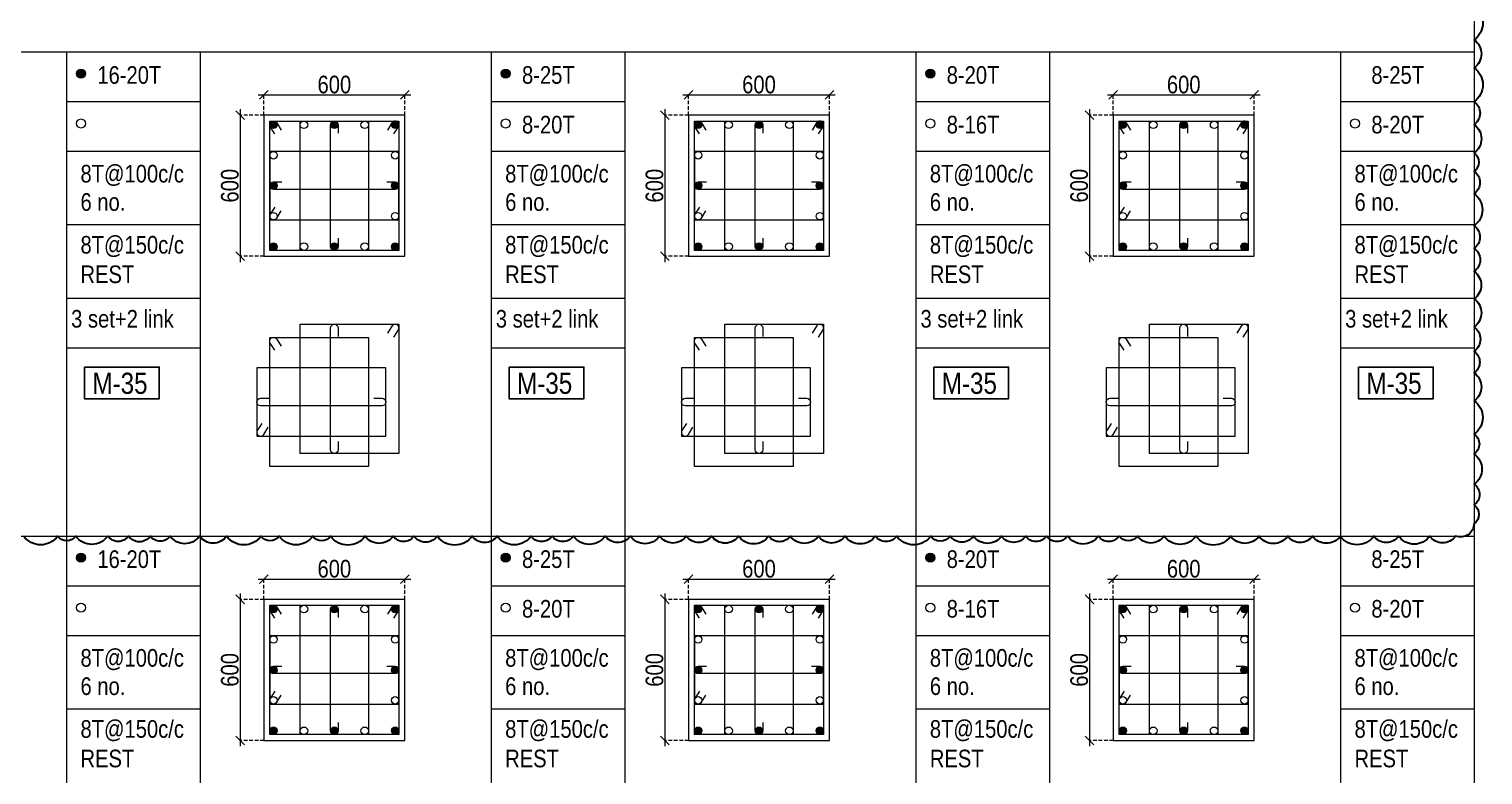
# Model space of a CAD drawing. Header units: millimetres. Extents: x 1112055 to 3390982, y -148532 to 766891.
# Drawn here: x 2196778 to 2221542, y 74326 to 87018 of the extents above; entities that cross this region are included whole.
import ezdxf
from ezdxf.enums import TextEntityAlignment as Align

# ---------------------------------------------------------------- set-up
doc = ezdxf.new("R2010")
doc.units = ezdxf.units.MM
doc.header["$PDMODE"] = 35
doc.header["$PDSIZE"] = -25
doc.linetypes.add('DASHED2', pattern=[0.375, 0.25, -0.125])
doc.linetypes.add('Hidden', pattern=[9.525, 6.35, -3.175])
for name, color, linetype, lineweight in [('B COL. SIZE DIM', 220, 'Continuous', 25), ('B COLSCH', 204, 'Continuous', 20), ('B COLUMN', 1, 'Hidden', 9), ('B STEEL', 34, 'Continuous', 15)]:
    doc.layers.add(name, color=color, linetype=linetype, lineweight=lineweight)
doc.layers.add('B TEXT', color=7, linetype='Continuous')
doc.styles.add('dim inside', font='romans.shx', dxfattribs={"width": 0.8, "height": 125})
doc.styles.add('SWINC', font='swissc.ttf')
doc.dimstyles.new('dim inside', dxfattribs={"dimtxt": 125, "dimasz": 100, "dimexe": 0, "dimexo": 0, "dimgap": 10, "dimtad": 0, "dimdec": 0, "dimzin": 0, "dimdsep": 46, "dimtxsty": 'dim inside', "dimblk": 'SMALL', "dimcen": 0.09, "dimadec": 0, "dimazin": 0, "dimtfac": 1, "dimtdec": 0, "dimtofl": 0, "dimtmove": 0, "dimatfit": 3, "dimfxl": 1, "dimtolj": 1, "dimtzin": 0, "dimarcsym": 2})

# ---------------------------------------------------------------- blocks, each defined once
blk = doc.blocks.new('_Oblique')
at = {"color": 0, "linetype": 'ByBlock', "lineweight": -2}
blk.add_line((-0.5, -0.5), (0.5, 0.5), dxfattribs=at)
blk = doc.blocks.new('*D3671')
at = {"layer": 'B COL. SIZE DIM', "color": 250, "lineweight": 9, "ltscale": 250, "transparency": 16777216}
blk.add_line((2207911, 77658), (2210511, 77658), dxfattribs=at)
at = {"layer": 'B COL. SIZE DIM', "color": 250, "linetype": 'DASHED2', "lineweight": 9, "ltscale": 250, "transparency": 16777216}
for p, q in [((2208011, 77313), (2208011, 77658)), ((2210411, 77313), (2210411, 77658))]:
    blk.add_line(p, q, dxfattribs=at)
at = {"layer": 'Defpoints', "color": 0, "transparency": 16777216}
for p in [(2210411, 77658), (2208011, 77313), (2210411, 77313)]:
    blk.add_point(p, dxfattribs=at)
at = {"layer": 'B COL. SIZE DIM', "color": 250, "lineweight": 9, "transparency": 16777216, "xscale": 150, "yscale": 150, "zscale": 150, "rotation": 180}
blk.add_blockref('_Oblique', (2208011, 77658), dxfattribs=at)
at = {"layer": 'B COL. SIZE DIM', "color": 250, "lineweight": 9, "transparency": 16777216, "xscale": 150, "yscale": 150, "zscale": 150}
blk.add_blockref('_Oblique', (2210411, 77658), dxfattribs=at)
at = {"layer": 'B COL. SIZE DIM', "color": 6, "transparency": 16777216, "insert": (2209211, 77833), "char_height": 300, "attachment_point": 5, "style": 'SWINC'}
blk.add_mtext('\\A1;600', dxfattribs=at)
blk = doc.blocks.new('*D3672')
at = {"layer": 'B COL. SIZE DIM', "color": 250, "lineweight": 9, "ltscale": 250, "transparency": 16777216}
blk.add_line((2207607, 77413), (2207607, 74813), dxfattribs=at)
at = {"layer": 'B COL. SIZE DIM', "color": 250, "linetype": 'DASHED2', "lineweight": 9, "ltscale": 250, "transparency": 16777216}
for p, q in [((2208011, 77313), (2207607, 77313)), ((2208011, 74913), (2207607, 74913))]:
    blk.add_line(p, q, dxfattribs=at)
at = {"layer": 'Defpoints', "color": 0, "transparency": 16777216}
for p in [(2208011, 77313), (2207607, 74913), (2208011, 74913)]:
    blk.add_point(p, dxfattribs=at)
at = {"layer": 'B COL. SIZE DIM', "color": 250, "lineweight": 9, "transparency": 16777216, "xscale": 150, "yscale": 150, "zscale": 150}
for p, rotation in [((2207607, 77313), 90), ((2207607, 74913), 270)]:
    blk.add_blockref('_Oblique', p, dxfattribs=dict(at, rotation=rotation))
at = {"layer": 'B COL. SIZE DIM', "color": 6, "transparency": 16777216, "insert": (2207432, 76113), "char_height": 300, "attachment_point": 5, "rotation": 90, "style": 'SWINC'}
blk.add_mtext('\\A1;600', dxfattribs=at)
blk = doc.blocks.new('*D3597')
at = {"layer": 'B COL. SIZE DIM', "color": 250, "lineweight": 9, "ltscale": 250, "transparency": 16777216}
blk.add_line((2200678, 77658), (2203278, 77658), dxfattribs=at)
at = {"layer": 'B COL. SIZE DIM', "color": 250, "linetype": 'DASHED2', "lineweight": 9, "ltscale": 250, "transparency": 16777216}
for p, q in [((2200778, 77313), (2200778, 77658)), ((2203178, 77313), (2203178, 77658))]:
    blk.add_line(p, q, dxfattribs=at)
at = {"layer": 'Defpoints', "color": 0, "transparency": 16777216}
for p in [(2203178, 77658), (2200778, 77313), (2203178, 77313)]:
    blk.add_point(p, dxfattribs=at)
at = {"layer": 'B COL. SIZE DIM', "color": 250, "lineweight": 9, "transparency": 16777216, "xscale": 150, "yscale": 150, "zscale": 150, "rotation": 180}
blk.add_blockref('_Oblique', (2200778, 77658), dxfattribs=at)
at = {"layer": 'B COL. SIZE DIM', "color": 250, "lineweight": 9, "transparency": 16777216, "xscale": 150, "yscale": 150, "zscale": 150}
blk.add_blockref('_Oblique', (2203178, 77658), dxfattribs=at)
at = {"layer": 'B COL. SIZE DIM', "color": 6, "transparency": 16777216, "insert": (2201978, 77833), "char_height": 300, "attachment_point": 5, "style": 'SWINC'}
blk.add_mtext('\\A1;600', dxfattribs=at)
blk = doc.blocks.new('*D3598')
at = {"layer": 'B COL. SIZE DIM', "color": 250, "lineweight": 9, "ltscale": 250, "transparency": 16777216}
blk.add_line((2200374, 77413), (2200374, 74813), dxfattribs=at)
at = {"layer": 'B COL. SIZE DIM', "color": 250, "linetype": 'DASHED2', "lineweight": 9, "ltscale": 250, "transparency": 16777216}
for p, q in [((2200778, 77313), (2200374, 77313)), ((2200778, 74913), (2200374, 74913))]:
    blk.add_line(p, q, dxfattribs=at)
at = {"layer": 'Defpoints', "color": 0, "transparency": 16777216}
for p in [(2200778, 77313), (2200374, 74913), (2200778, 74913)]:
    blk.add_point(p, dxfattribs=at)
at = {"layer": 'B COL. SIZE DIM', "color": 250, "lineweight": 9, "transparency": 16777216, "xscale": 150, "yscale": 150, "zscale": 150}
for p, rotation in [((2200374, 77313), 90), ((2200374, 74913), 270)]:
    blk.add_blockref('_Oblique', p, dxfattribs=dict(at, rotation=rotation))
at = {"layer": 'B COL. SIZE DIM', "color": 6, "transparency": 16777216, "insert": (2200199, 76113), "char_height": 300, "attachment_point": 5, "rotation": 90, "style": 'SWINC'}
blk.add_mtext('\\A1;600', dxfattribs=at)
blk = doc.blocks.new('*D3609')
at = {"layer": 'B COL. SIZE DIM', "color": 250, "lineweight": 9, "ltscale": 250, "transparency": 16777216}
blk.add_line((2215145, 77658), (2217745, 77658), dxfattribs=at)
at = {"layer": 'B COL. SIZE DIM', "color": 250, "linetype": 'DASHED2', "lineweight": 9, "ltscale": 250, "transparency": 16777216}
for p, q in [((2215245, 77313), (2215245, 77658)), ((2217645, 77313), (2217645, 77658))]:
    blk.add_line(p, q, dxfattribs=at)
at = {"layer": 'Defpoints', "color": 0, "transparency": 16777216}
for p in [(2217645, 77658), (2215245, 77313), (2217645, 77313)]:
    blk.add_point(p, dxfattribs=at)
at = {"layer": 'B COL. SIZE DIM', "color": 250, "lineweight": 9, "transparency": 16777216, "xscale": 150, "yscale": 150, "zscale": 150, "rotation": 180}
blk.add_blockref('_Oblique', (2215245, 77658), dxfattribs=at)
at = {"layer": 'B COL. SIZE DIM', "color": 250, "lineweight": 9, "transparency": 16777216, "xscale": 150, "yscale": 150, "zscale": 150}
blk.add_blockref('_Oblique', (2217645, 77658), dxfattribs=at)
at = {"layer": 'B COL. SIZE DIM', "color": 6, "transparency": 16777216, "insert": (2216445, 77833), "char_height": 300, "attachment_point": 5, "style": 'SWINC'}
blk.add_mtext('\\A1;600', dxfattribs=at)
blk = doc.blocks.new('*D3610')
at = {"layer": 'B COL. SIZE DIM', "color": 250, "lineweight": 9, "ltscale": 250, "transparency": 16777216}
blk.add_line((2214841, 77413), (2214841, 74813), dxfattribs=at)
at = {"layer": 'B COL. SIZE DIM', "color": 250, "linetype": 'DASHED2', "lineweight": 9, "ltscale": 250, "transparency": 16777216}
for p, q in [((2215245, 77313), (2214841, 77313)), ((2215245, 74913), (2214841, 74913))]:
    blk.add_line(p, q, dxfattribs=at)
at = {"layer": 'Defpoints', "color": 0, "transparency": 16777216}
for p in [(2215245, 77313), (2214841, 74913), (2215245, 74913)]:
    blk.add_point(p, dxfattribs=at)
at = {"layer": 'B COL. SIZE DIM', "color": 250, "lineweight": 9, "transparency": 16777216, "xscale": 150, "yscale": 150, "zscale": 150}
for p, rotation in [((2214841, 77313), 90), ((2214841, 74913), 270)]:
    blk.add_blockref('_Oblique', p, dxfattribs=dict(at, rotation=rotation))
at = {"layer": 'B COL. SIZE DIM', "color": 6, "transparency": 16777216, "insert": (2214666, 76113), "char_height": 300, "attachment_point": 5, "rotation": 90, "style": 'SWINC'}
blk.add_mtext('\\A1;600', dxfattribs=at)
blk = doc.blocks.new('*D3632')
at = {"layer": 'B COL. SIZE DIM', "color": 250, "lineweight": 9, "ltscale": 250, "transparency": 16777216}
blk.add_line((2207911, 85898), (2210511, 85898), dxfattribs=at)
at = {"layer": 'B COL. SIZE DIM', "color": 250, "linetype": 'DASHED2', "lineweight": 9, "ltscale": 250, "transparency": 16777216}
for p, q in [((2208011, 85553), (2208011, 85898)), ((2210411, 85553), (2210411, 85898))]:
    blk.add_line(p, q, dxfattribs=at)
at = {"layer": 'Defpoints', "color": 0, "transparency": 16777216}
for p in [(2210411, 85898), (2208011, 85553), (2210411, 85553)]:
    blk.add_point(p, dxfattribs=at)
at = {"layer": 'B COL. SIZE DIM', "color": 250, "lineweight": 9, "transparency": 16777216, "xscale": 150, "yscale": 150, "zscale": 150, "rotation": 180}
blk.add_blockref('_Oblique', (2208011, 85898), dxfattribs=at)
at = {"layer": 'B COL. SIZE DIM', "color": 250, "lineweight": 9, "transparency": 16777216, "xscale": 150, "yscale": 150, "zscale": 150}
blk.add_blockref('_Oblique', (2210411, 85898), dxfattribs=at)
at = {"layer": 'B COL. SIZE DIM', "color": 6, "transparency": 16777216, "insert": (2209211, 86073), "char_height": 300, "attachment_point": 5, "style": 'SWINC'}
blk.add_mtext('\\A1;600', dxfattribs=at)
blk = doc.blocks.new('*D3633')
at = {"layer": 'B COL. SIZE DIM', "color": 250, "lineweight": 9, "ltscale": 250, "transparency": 16777216}
blk.add_line((2207607, 85653), (2207607, 83053), dxfattribs=at)
at = {"layer": 'B COL. SIZE DIM', "color": 250, "linetype": 'DASHED2', "lineweight": 9, "ltscale": 250, "transparency": 16777216}
for p, q in [((2208011, 85553), (2207607, 85553)), ((2208011, 83153), (2207607, 83153))]:
    blk.add_line(p, q, dxfattribs=at)
at = {"layer": 'Defpoints', "color": 0, "transparency": 16777216}
for p in [(2208011, 85553), (2207607, 83153), (2208011, 83153)]:
    blk.add_point(p, dxfattribs=at)
at = {"layer": 'B COL. SIZE DIM', "color": 250, "lineweight": 9, "transparency": 16777216, "xscale": 150, "yscale": 150, "zscale": 150}
for p, rotation in [((2207607, 85553), 90), ((2207607, 83153), 270)]:
    blk.add_blockref('_Oblique', p, dxfattribs=dict(at, rotation=rotation))
at = {"layer": 'B COL. SIZE DIM', "color": 6, "transparency": 16777216, "insert": (2207432, 84353), "char_height": 300, "attachment_point": 5, "rotation": 90, "style": 'SWINC'}
blk.add_mtext('\\A1;600', dxfattribs=at)
blk = doc.blocks.new('*D3760')
at = {"layer": 'B COL. SIZE DIM', "color": 250, "lineweight": 9, "ltscale": 250, "transparency": 16777216}
blk.add_line((2200678, 85898), (2203278, 85898), dxfattribs=at)
at = {"layer": 'B COL. SIZE DIM', "color": 250, "linetype": 'DASHED2', "lineweight": 9, "ltscale": 250, "transparency": 16777216}
for p, q in [((2200778, 85553), (2200778, 85898)), ((2203178, 85553), (2203178, 85898))]:
    blk.add_line(p, q, dxfattribs=at)
at = {"layer": 'Defpoints', "color": 0, "transparency": 16777216}
for p in [(2203178, 85898), (2200778, 85553), (2203178, 85553)]:
    blk.add_point(p, dxfattribs=at)
at = {"layer": 'B COL. SIZE DIM', "color": 250, "lineweight": 9, "transparency": 16777216, "xscale": 150, "yscale": 150, "zscale": 150, "rotation": 180}
blk.add_blockref('_Oblique', (2200778, 85898), dxfattribs=at)
at = {"layer": 'B COL. SIZE DIM', "color": 250, "lineweight": 9, "transparency": 16777216, "xscale": 150, "yscale": 150, "zscale": 150}
blk.add_blockref('_Oblique', (2203178, 85898), dxfattribs=at)
at = {"layer": 'B COL. SIZE DIM', "color": 6, "transparency": 16777216, "insert": (2201978, 86073), "char_height": 300, "attachment_point": 5, "style": 'SWINC'}
blk.add_mtext('\\A1;600', dxfattribs=at)
blk = doc.blocks.new('*D3761')
at = {"layer": 'B COL. SIZE DIM', "color": 250, "lineweight": 9, "ltscale": 250, "transparency": 16777216}
blk.add_line((2200374, 85653), (2200374, 83053), dxfattribs=at)
at = {"layer": 'B COL. SIZE DIM', "color": 250, "linetype": 'DASHED2', "lineweight": 9, "ltscale": 250, "transparency": 16777216}
for p, q in [((2200778, 85553), (2200374, 85553)), ((2200778, 83153), (2200374, 83153))]:
    blk.add_line(p, q, dxfattribs=at)
at = {"layer": 'Defpoints', "color": 0, "transparency": 16777216}
for p in [(2200778, 85553), (2200374, 83153), (2200778, 83153)]:
    blk.add_point(p, dxfattribs=at)
at = {"layer": 'B COL. SIZE DIM', "color": 250, "lineweight": 9, "transparency": 16777216, "xscale": 150, "yscale": 150, "zscale": 150}
for p, rotation in [((2200374, 85553), 90), ((2200374, 83153), 270)]:
    blk.add_blockref('_Oblique', p, dxfattribs=dict(at, rotation=rotation))
at = {"layer": 'B COL. SIZE DIM', "color": 6, "transparency": 16777216, "insert": (2200199, 84353), "char_height": 300, "attachment_point": 5, "rotation": 90, "style": 'SWINC'}
blk.add_mtext('\\A1;600', dxfattribs=at)
blk = doc.blocks.new('*D3762')
at = {"layer": 'B COL. SIZE DIM', "color": 250, "lineweight": 9, "ltscale": 250, "transparency": 16777216}
blk.add_line((2215145, 85898), (2217745, 85898), dxfattribs=at)
at = {"layer": 'B COL. SIZE DIM', "color": 250, "linetype": 'DASHED2', "lineweight": 9, "ltscale": 250, "transparency": 16777216}
for p, q in [((2215245, 85553), (2215245, 85898)), ((2217645, 85553), (2217645, 85898))]:
    blk.add_line(p, q, dxfattribs=at)
at = {"layer": 'Defpoints', "color": 0, "transparency": 16777216}
for p in [(2217645, 85898), (2215245, 85553), (2217645, 85553)]:
    blk.add_point(p, dxfattribs=at)
at = {"layer": 'B COL. SIZE DIM', "color": 250, "lineweight": 9, "transparency": 16777216, "xscale": 150, "yscale": 150, "zscale": 150, "rotation": 180}
blk.add_blockref('_Oblique', (2215245, 85898), dxfattribs=at)
at = {"layer": 'B COL. SIZE DIM', "color": 250, "lineweight": 9, "transparency": 16777216, "xscale": 150, "yscale": 150, "zscale": 150}
blk.add_blockref('_Oblique', (2217645, 85898), dxfattribs=at)
at = {"layer": 'B COL. SIZE DIM', "color": 6, "transparency": 16777216, "insert": (2216445, 86073), "char_height": 300, "attachment_point": 5, "style": 'SWINC'}
blk.add_mtext('\\A1;600', dxfattribs=at)
blk = doc.blocks.new('*D3763')
at = {"layer": 'B COL. SIZE DIM', "color": 250, "lineweight": 9, "ltscale": 250, "transparency": 16777216}
blk.add_line((2214841, 85653), (2214841, 83053), dxfattribs=at)
at = {"layer": 'B COL. SIZE DIM', "color": 250, "linetype": 'DASHED2', "lineweight": 9, "ltscale": 250, "transparency": 16777216}
for p, q in [((2215245, 85553), (2214841, 85553)), ((2215245, 83153), (2214841, 83153))]:
    blk.add_line(p, q, dxfattribs=at)
at = {"layer": 'Defpoints', "color": 0, "transparency": 16777216}
for p in [(2215245, 85553), (2214841, 83153), (2215245, 83153)]:
    blk.add_point(p, dxfattribs=at)
at = {"layer": 'B COL. SIZE DIM', "color": 250, "lineweight": 9, "transparency": 16777216, "xscale": 150, "yscale": 150, "zscale": 150}
for p, rotation in [((2214841, 85553), 90), ((2214841, 83153), 270)]:
    blk.add_blockref('_Oblique', p, dxfattribs=dict(at, rotation=rotation))
at = {"layer": 'B COL. SIZE DIM', "color": 6, "transparency": 16777216, "insert": (2214666, 84353), "char_height": 300, "attachment_point": 5, "rotation": 90, "style": 'SWINC'}
blk.add_mtext('\\A1;600', dxfattribs=at)

msp = doc.modelspace()

# ---------------------------------------------------------------- hatches: boundary and pattern name
at = {"layer": 'B STEEL', "lineweight": 9, "ltscale": 0.5}
h = msp.add_hatch(color=34, dxfattribs=at)
edge = h.paths.add_edge_path()
edge.add_arc((2197662.4, 86262), 76.8, 0, 360)
h = msp.add_hatch(color=34, dxfattribs=at)
edge = h.paths.add_edge_path()
edge.add_arc((2204896, 86262), 76.8, 0, 360)
h = msp.add_hatch(color=34, dxfattribs=at)
edge = h.paths.add_edge_path()
edge.add_arc((2212129.5, 86262), 76.8, 0, 360)
h = msp.add_hatch(color=34, dxfattribs=at)
edge = h.paths.add_edge_path()
edge.add_arc((2200941.6, 85388.8), 64, 0, 360)
h = msp.add_hatch(color=34, dxfattribs=at)
edge = h.paths.add_edge_path()
edge.add_arc((2201977.6, 85388.8), 64, 180, 540, ccw=False)
h = msp.add_hatch(color=34, dxfattribs=at)
edge = h.paths.add_edge_path()
edge.add_arc((2203013.6, 85388.8), 64, 180, 540, ccw=False)
h = msp.add_hatch(color=34, dxfattribs=at)
edge = h.paths.add_edge_path()
edge.add_arc((2208175.2, 85388.8), 64, 0, 360)
h = msp.add_hatch(color=34, dxfattribs=at)
edge = h.paths.add_edge_path()
edge.add_arc((2209211.1, 85388.8), 64, 180, 540, ccw=False)
h = msp.add_hatch(color=34, dxfattribs=at)
edge = h.paths.add_edge_path()
edge.add_arc((2210247.1, 85388.8), 64, 180, 540, ccw=False)
h = msp.add_hatch(color=34, dxfattribs=at)
edge = h.paths.add_edge_path()
edge.add_arc((2215408.7, 85388.8), 64, 0, 360)
h = msp.add_hatch(color=34, dxfattribs=at)
edge = h.paths.add_edge_path()
edge.add_arc((2216444.7, 85388.8), 64, 180, 540, ccw=False)
h = msp.add_hatch(color=34, dxfattribs=at)
edge = h.paths.add_edge_path()
edge.add_arc((2217480.7, 85388.8), 64, 180, 540, ccw=False)
h = msp.add_hatch(color=34, dxfattribs=at)
edge = h.paths.add_edge_path()
edge.add_arc((2200941.6, 84352.8), 64, 180, 540, ccw=False)
h = msp.add_hatch(color=34, dxfattribs=at)
edge = h.paths.add_edge_path()
edge.add_arc((2203013.6, 84352.8), 64, 180, 540, ccw=False)
h = msp.add_hatch(color=34, dxfattribs=at)
edge = h.paths.add_edge_path()
edge.add_arc((2208175.2, 84352.8), 64, 180, 540, ccw=False)
h = msp.add_hatch(color=34, dxfattribs=at)
edge = h.paths.add_edge_path()
edge.add_arc((2210247.1, 84352.8), 64, 180, 540, ccw=False)
h = msp.add_hatch(color=34, dxfattribs=at)
edge = h.paths.add_edge_path()
edge.add_arc((2215408.7, 84352.8), 64, 180, 540, ccw=False)
h = msp.add_hatch(color=34, dxfattribs=at)
edge = h.paths.add_edge_path()
edge.add_arc((2217480.7, 84352.8), 64, 180, 540, ccw=False)
h = msp.add_hatch(color=34, dxfattribs=at)
edge = h.paths.add_edge_path()
edge.add_arc((2200941.6, 83316.8), 64, 0, 360, ccw=False)
h = msp.add_hatch(color=34, dxfattribs=at)
edge = h.paths.add_edge_path()
edge.add_arc((2201977.6, 83316.8), 64, 180, 540, ccw=False)
h = msp.add_hatch(color=34, dxfattribs=at)
edge = h.paths.add_edge_path()
edge.add_arc((2203013.6, 83316.8), 64, -180, 180)
h = msp.add_hatch(color=34, dxfattribs=at)
edge = h.paths.add_edge_path()
edge.add_arc((2208175.2, 83316.8), 64, 0, 360, ccw=False)
h = msp.add_hatch(color=34, dxfattribs=at)
edge = h.paths.add_edge_path()
edge.add_arc((2209211.1, 83316.8), 64, 180, 540, ccw=False)
h = msp.add_hatch(color=34, dxfattribs=at)
edge = h.paths.add_edge_path()
edge.add_arc((2210247.1, 83316.8), 64, -180, 180)
h = msp.add_hatch(color=34, dxfattribs=at)
edge = h.paths.add_edge_path()
edge.add_arc((2215408.7, 83316.8), 64, 0, 360, ccw=False)
h = msp.add_hatch(color=34, dxfattribs=at)
edge = h.paths.add_edge_path()
edge.add_arc((2216444.7, 83316.8), 64, 180, 540, ccw=False)
h = msp.add_hatch(color=34, dxfattribs=at)
edge = h.paths.add_edge_path()
edge.add_arc((2217480.7, 83316.8), 64, -180, 180)
h = msp.add_hatch(color=34, dxfattribs=at)
edge = h.paths.add_edge_path()
edge.add_arc((2197662.4, 78022.1), 76.8, 0, 360)
h = msp.add_hatch(color=34, dxfattribs=at)
edge = h.paths.add_edge_path()
edge.add_arc((2204896, 78022.1), 76.8, 0, 360)
h = msp.add_hatch(color=34, dxfattribs=at)
edge = h.paths.add_edge_path()
edge.add_arc((2212129.5, 78022.1), 76.8, 0, 360)
h = msp.add_hatch(color=34, dxfattribs=at)
edge = h.paths.add_edge_path()
edge.add_arc((2200941.6, 77148.9), 64, 0, 360)
h = msp.add_hatch(color=34, dxfattribs=at)
edge = h.paths.add_edge_path()
edge.add_arc((2201977.6, 77148.9), 64, 180, 540, ccw=False)
h = msp.add_hatch(color=34, dxfattribs=at)
edge = h.paths.add_edge_path()
edge.add_arc((2203013.6, 77148.9), 64, 180, 540, ccw=False)
h = msp.add_hatch(color=34, dxfattribs=at)
edge = h.paths.add_edge_path()
edge.add_arc((2208175.2, 77148.9), 64, 0, 360)
h = msp.add_hatch(color=34, dxfattribs=at)
edge = h.paths.add_edge_path()
edge.add_arc((2209211.1, 77148.9), 64, 180, 540, ccw=False)
h = msp.add_hatch(color=34, dxfattribs=at)
edge = h.paths.add_edge_path()
edge.add_arc((2210247.1, 77148.9), 64, 180, 540, ccw=False)
h = msp.add_hatch(color=34, dxfattribs=at)
edge = h.paths.add_edge_path()
edge.add_arc((2215408.7, 77148.9), 64, 0, 360)
h = msp.add_hatch(color=34, dxfattribs=at)
edge = h.paths.add_edge_path()
edge.add_arc((2216444.7, 77148.9), 64, 180, 540, ccw=False)
h = msp.add_hatch(color=34, dxfattribs=at)
edge = h.paths.add_edge_path()
edge.add_arc((2217480.7, 77148.9), 64, 180, 540, ccw=False)
h = msp.add_hatch(color=34, dxfattribs=at)
edge = h.paths.add_edge_path()
edge.add_arc((2200941.6, 76113), 64, 180, 540, ccw=False)
h = msp.add_hatch(color=34, dxfattribs=at)
edge = h.paths.add_edge_path()
edge.add_arc((2203013.6, 76113), 64, 180, 540, ccw=False)
h = msp.add_hatch(color=34, dxfattribs=at)
edge = h.paths.add_edge_path()
edge.add_arc((2208175.2, 76113), 64, 180, 540, ccw=False)
h = msp.add_hatch(color=34, dxfattribs=at)
edge = h.paths.add_edge_path()
edge.add_arc((2210247.1, 76113), 64, 180, 540, ccw=False)
h = msp.add_hatch(color=34, dxfattribs=at)
edge = h.paths.add_edge_path()
edge.add_arc((2215408.7, 76113), 64, 180, 540, ccw=False)
h = msp.add_hatch(color=34, dxfattribs=at)
edge = h.paths.add_edge_path()
edge.add_arc((2217480.7, 76113), 64, 180, 540, ccw=False)
h = msp.add_hatch(color=34, dxfattribs=at)
edge = h.paths.add_edge_path()
edge.add_arc((2200941.6, 75077), 64, 0, 360, ccw=False)
h = msp.add_hatch(color=34, dxfattribs=at)
edge = h.paths.add_edge_path()
edge.add_arc((2201977.6, 75077), 64, 180, 540, ccw=False)
h = msp.add_hatch(color=34, dxfattribs=at)
edge = h.paths.add_edge_path()
edge.add_arc((2203013.6, 75077), 64, -180, 180)
h = msp.add_hatch(color=34, dxfattribs=at)
edge = h.paths.add_edge_path()
edge.add_arc((2208175.2, 75077), 64, 0, 360, ccw=False)
h = msp.add_hatch(color=34, dxfattribs=at)
edge = h.paths.add_edge_path()
edge.add_arc((2209211.1, 75077), 64, 180, 540, ccw=False)
h = msp.add_hatch(color=34, dxfattribs=at)
edge = h.paths.add_edge_path()
edge.add_arc((2210247.1, 75077), 64, -180, 180)
h = msp.add_hatch(color=34, dxfattribs=at)
edge = h.paths.add_edge_path()
edge.add_arc((2215408.7, 75077), 64, 0, 360, ccw=False)
h = msp.add_hatch(color=34, dxfattribs=at)
edge = h.paths.add_edge_path()
edge.add_arc((2216444.7, 75077), 64, 180, 540, ccw=False)
h = msp.add_hatch(color=34, dxfattribs=at)
edge = h.paths.add_edge_path()
edge.add_arc((2217480.7, 75077), 64, -180, 180)

# ---------------------------------------------------------------- linework, layer by layer
at = {"color": 2, "lineweight": 30}
msp.add_lwpolyline([(2221391.2, 87411, -0.5205671), (2221391.2, 86833.6, -0.5205671), (2221391.2, 86358.7, -0.5205671), (2221391.2, 85783.4, -0.5205671), (2221391.2, 85392.8, -0.5205671), (2221391.2, 84911.3, -0.5205671), (2221391.2, 84600.6, -0.5205671), (2221391.2, 84215.8, -0.5205671), (2221391.2, 83671, -0.5205671), (2221391.2, 83287.1, -0.5205671), (2221391.2, 82891.6, -0.5205671), (2221391.2, 82428.3, -0.5205671), (2221391.2, 81949.3, -0.5205671), (2221391.2, 81535.1, -0.5205671), (2221391.2, 81166.2, -0.5205671), (2221391.2, 80690.1, -0.5205671), (2221391.2, 80128.9, -0.5205671), (2221391.2, 79784.9, -0.5205671), (2221391.2, 79274.1, -0.5205671), (2221391.2, 78920.5, -0.5205671), (2221391.2, 78602.3, -0.5205671), (2221075.7, 78390.4, -0.5205671), (2220635.8, 78390.4, -0.5205671), (2220104.7, 78390.4, -0.5205671), (2219683.7, 78390.4, -0.5205671), (2219113, 78390.4, -0.5205671), (2218639, 78390.4, -0.5205671), (2218216.1, 78390.4, -0.5205671), (2217727.4, 78390.4, -0.5205671), (2217245.3, 78390.4, -0.5205671), (2216656.4, 78390.4, -0.5205671), (2216111.3, 78390.4, -0.5205671), (2215656.9, 78390.4, -0.5205671), (2215346.7, 78390.4, -0.5205671), (2214992.1, 78390.4, -0.5205671), (2214467.7, 78390.4, -0.5205671), (2214108.2, 78390.4, -0.5205671), (2213753.4, 78390.4, -0.5205671), (2213341.3, 78390.4, -0.5205671), (2212864.6, 78390.4, -0.5205671), (2212466.5, 78390.4, -0.5205671), (2212136, 78390.4, -0.5205671), (2211556.7, 78390.4, -0.5205671), (2211192.8, 78390.4, -0.5205671), (2210675.2, 78390.4, -0.5205671), (2210222, 78390.4, -0.5205671), (2209745.1, 78390.4, -0.5205671), (2209375.7, 78390.4, -0.5205671), (2208864.5, 78390.4, -0.5205671), (2208403.3, 78390.4, -0.5205671), (2207973.3, 78390.4, -0.5205671), (2207518.6, 78390.4, -0.5205671), (2207020.6, 78390.4, -0.5205671), (2206590.9, 78390.4, -0.5205671), (2206049.6, 78390.4, -0.5205671), (2205687.4, 78390.4, -0.5205671), (2205327.5, 78390.4, -0.5205671), (2204752.2, 78390.4, -0.5205671), (2204324.8, 78390.4, -0.5205671), (2203733.1, 78390.4, -0.5205671), (2203333.9, 78390.4, -0.5205671), (2202978.6, 78390.4, -0.5205671), (2202501.9, 78390.4, -0.5205671), (2201913.7, 78390.4, -0.5205671), (2201610, 78390.4, -0.5205671), (2201037.9, 78390.4, -0.5205671), (2200727.6, 78390.4, -0.5205671), (2200144.1, 78390.4, -0.5205671), (2199680.8, 78390.4, -0.5205671), (2199181.7, 78390.4, -0.5205671), (2198844.4, 78390.4, -0.5205671), (2198472.2, 78390.4, -0.5205671), (2198118.8, 78390.4, -0.5205671), (2197573.8, 78390.4, -0.5205671), (2197264.8, 78390.4, -0.5205671), (2196687.5, 78390.4, -0.5205671)], format="xyb", dxfattribs=at)
at = {"layer": 'B COLSCH', "color": 250, "lineweight": 0}
for p, q in [((2221391.2, 87949.3), (2221391.2, 21698.7)), ((2079293.2, 86630.3), (2221391.2, 86630.3)), ((2197416.1, 86630.3), (2197416.1, 28951.4)), ((2199690.5, 86630.3), (2199690.5, 21698.7)), ((2204649.7, 86630.3), (2204649.7, 28951.4)), ((2206924.1, 86630.3), (2206924.1, 21698.7)), ((2211883.2, 86630.3), (2211883.2, 28951.4)), ((2214157.6, 86630.3), (2214157.6, 21698.7)), ((2219116.8, 86630.3), (2219116.8, 28951.4)), ((2197416.1, 85785.3), (2199690.5, 85785.3)), ((2204649.7, 85785.3), (2206924.1, 85785.3)), ((2211883.2, 85785.3), (2214157.6, 85785.3)), ((2219116.8, 85785.3), (2221391.2, 85785.3)), ((2197416.1, 84940.3), (2199690.5, 84940.3)), ((2204649.7, 84940.3), (2206924.1, 84940.3)), ((2211883.2, 84940.3), (2214157.6, 84940.3)), ((2219116.8, 84940.3), (2221391.2, 84940.3)), ((2197416.1, 83690.5), (2199690.5, 83690.5)), ((2204649.7, 83690.5), (2206924.1, 83690.5)), ((2211883.2, 83690.5), (2214157.6, 83690.5)), ((2219116.8, 83690.5), (2221391.2, 83690.5)), ((2197416.1, 82440.7), (2199690.5, 82440.7)), ((2204649.7, 82440.7), (2206924.1, 82440.7)), ((2211883.2, 82440.7), (2214157.6, 82440.7)), ((2219116.8, 82440.7), (2221391.2, 82440.7)), ((2197416.1, 81595.7), (2199690.5, 81595.7)), ((2204649.7, 81595.7), (2206924.1, 81595.7)), ((2211883.2, 81595.7), (2214157.6, 81595.7)), ((2219116.8, 81595.7), (2221391.2, 81595.7)), ((2079293.2, 78390.4), (2221391.2, 78390.4)), ((2197416.1, 77545.4), (2199690.5, 77545.4)), ((2204649.7, 77545.4), (2206924.1, 77545.4)), ((2211883.2, 77545.4), (2214157.6, 77545.4)), ((2219116.8, 77545.4), (2221391.2, 77545.4)), ((2197416.1, 76700.4), (2199690.5, 76700.4)), ((2204649.7, 76700.4), (2206924.1, 76700.4)), ((2211883.2, 76700.4), (2214157.6, 76700.4)), ((2219116.8, 76700.4), (2221391.2, 76700.4)), ((2197416.1, 75450.7), (2199690.5, 75450.7)), ((2204649.7, 75450.7), (2206924.1, 75450.7)), ((2211883.2, 75450.7), (2214157.6, 75450.7)), ((2219116.8, 75450.7), (2221391.2, 75450.7))]:
    msp.add_line(p, q, dxfattribs=at)
at = {"layer": 'B COLUMN', "color": 1, "linetype": 'ByBlock', "lineweight": 20}
for points in [[(2200777.6, 83152.8), (2203177.6, 83152.8), (2203177.6, 85552.8), (2200777.6, 85552.8)], [(2208011.1, 83152.8), (2210411.1, 83152.8), (2210411.1, 85552.8), (2208011.1, 85552.8)], [(2215244.7, 83152.8), (2217644.7, 83152.8), (2217644.7, 85552.8), (2215244.7, 85552.8)], [(2200777.6, 74913), (2203177.6, 74913), (2203177.6, 77313), (2200777.6, 77313)], [(2208011.1, 74913), (2210411.1, 74913), (2210411.1, 77313), (2208011.1, 77313)], [(2215244.7, 74913), (2217644.7, 74913), (2217644.7, 77313), (2215244.7, 77313)]]:
    msp.add_lwpolyline(points, close=True, dxfattribs=at)
at = {"layer": 'B STEEL', "color": 34, "lineweight": 9, "ltscale": 0.5}
for points in [[(2200961.9, 85233.7), (2200887.1, 85355.2, -1), (2200996.1, 85422.3), (2201070.9, 85300.9)], [(2202041.6, 83459.5), (2202041.6, 83316.8, -1), (2201913.6, 83316.8), (2201913.6, 85388.8, -1), (2202041.6, 85388.8), (2202041.6, 85246.1)], [(2202993.3, 85233.7), (2203068.1, 85355.2, 1), (2202959.1, 85422.3), (2202884.3, 85300.9)], [(2208195.4, 85233.7), (2208120.6, 85355.2, -1), (2208229.7, 85422.3), (2208304.5, 85300.9)], [(2209275.2, 83459.5), (2209275.2, 83316.8, -1), (2209147.1, 83316.8), (2209147.1, 85388.8, -1), (2209275.2, 85388.8), (2209275.2, 85246.1)], [(2210226.9, 85233.7), (2210301.7, 85355.2, 1), (2210192.6, 85422.3), (2210117.8, 85300.9)], [(2215429, 85233.7), (2215354.2, 85355.2, -1), (2215463.2, 85422.3), (2215538, 85300.9)], [(2216508.7, 83459.5), (2216508.7, 83316.8, -1), (2216380.7, 83316.8), (2216380.7, 85388.8, -1), (2216508.7, 85388.8), (2216508.7, 85246.1)], [(2217460.4, 85233.7), (2217535.2, 85355.2, 1), (2217426.2, 85422.3), (2217351.4, 85300.9)], [(2202870.9, 84416.8), (2203013.6, 84416.8, -1), (2203013.6, 84288.8), (2200941.6, 84288.8, -1), (2200941.6, 84416.8), (2201084.3, 84416.8)], [(2210104.5, 84416.8), (2210247.1, 84416.8, -1), (2210247.1, 84288.8), (2208175.2, 84288.8, -1), (2208175.2, 84416.8), (2208317.8, 84416.8)], [(2217338, 84416.8), (2217480.7, 84416.8, -1), (2217480.7, 84288.8), (2215408.7, 84288.8, -1), (2215408.7, 84416.8), (2215551.4, 84416.8)], [(2200961.9, 83989.8), (2200887.1, 83868.4, 1), (2200996.1, 83801.3), (2201070.9, 83922.7)], [(2208195.4, 83989.8), (2208120.6, 83868.4, 1), (2208229.7, 83801.3), (2208304.5, 83922.7)], [(2215429, 83989.8), (2215354.2, 83868.4, 1), (2215463.2, 83801.3), (2215538, 83922.7)], [(2202041.6, 80001.7), (2202041.6, 79859, -1), (2201913.6, 79859), (2201913.6, 81931, -1), (2202041.6, 81931), (2202041.6, 81788.4)], [(2202993.3, 81776), (2203068.1, 81897.4, 1), (2202959.1, 81964.6), (2202884.3, 81843.1)], [(2209275.2, 80001.7), (2209275.2, 79859, -1), (2209147.1, 79859), (2209147.1, 81931, -1), (2209275.2, 81931), (2209275.2, 81788.4)], [(2210226.9, 81776), (2210301.7, 81897.4, 1), (2210192.6, 81964.6), (2210117.8, 81843.1)], [(2216508.7, 80001.7), (2216508.7, 79859, -1), (2216380.7, 79859), (2216380.7, 81931, -1), (2216508.7, 81931), (2216508.7, 81788.4)], [(2217460.4, 81776), (2217535.2, 81897.4, 1), (2217426.2, 81964.6), (2217351.4, 81843.1)], [(2200961.9, 81552.9), (2200887.1, 81674.4, -1), (2200996.1, 81741.5), (2201070.9, 81620)], [(2208195.4, 81552.9), (2208120.6, 81674.4, -1), (2208229.7, 81741.5), (2208304.5, 81620)], [(2215429, 81552.9), (2215354.2, 81674.4, -1), (2215463.2, 81741.5), (2215538, 81620)], [(2202649.7, 80736), (2202792.3, 80736, -1), (2202792.3, 80607.9), (2200720.3, 80607.9, -1), (2200720.3, 80736), (2200863, 80736)], [(2209883.2, 80736), (2210025.8, 80736, -1), (2210025.8, 80607.9), (2207953.9, 80607.9, -1), (2207953.9, 80736), (2208096.5, 80736)], [(2217116.7, 80736), (2217259.4, 80736, -1), (2217259.4, 80607.9), (2215187.4, 80607.9, -1), (2215187.4, 80736), (2215330.1, 80736)], [(2200740.6, 80309), (2200665.8, 80187.5, 1), (2200774.9, 80120.4), (2200849.6, 80241.9)], [(2207974.1, 80309), (2207899.4, 80187.5, 1), (2208008.4, 80120.4), (2208083.2, 80241.9)], [(2215207.7, 80309), (2215132.9, 80187.5, 1), (2215242, 80120.4), (2215316.7, 80241.9)], [(2200961.9, 76993.9), (2200887.1, 77115.4, -1), (2200996.1, 77182.5), (2201070.9, 77061)], [(2202041.6, 75219.6), (2202041.6, 75077, -1), (2201913.6, 75077), (2201913.6, 77148.9, -1), (2202041.6, 77148.9), (2202041.6, 77006.3)], [(2202993.3, 76993.9), (2203068.1, 77115.4, 1), (2202959.1, 77182.5), (2202884.3, 77061)], [(2208195.4, 76993.9), (2208120.6, 77115.4, -1), (2208229.7, 77182.5), (2208304.5, 77061)], [(2209275.2, 75219.6), (2209275.2, 75077, -1), (2209147.1, 75077), (2209147.1, 77148.9, -1), (2209275.2, 77148.9), (2209275.2, 77006.3)], [(2210226.9, 76993.9), (2210301.7, 77115.4, 1), (2210192.6, 77182.5), (2210117.8, 77061)], [(2215429, 76993.9), (2215354.2, 77115.4, -1), (2215463.2, 77182.5), (2215538, 77061)], [(2216508.7, 75219.6), (2216508.7, 75077, -1), (2216380.7, 75077), (2216380.7, 77148.9, -1), (2216508.7, 77148.9), (2216508.7, 77006.3)], [(2217460.4, 76993.9), (2217535.2, 77115.4, 1), (2217426.2, 77182.5), (2217351.4, 77061)], [(2202870.9, 76177), (2203013.6, 76177, -1), (2203013.6, 76048.9), (2200941.6, 76048.9, -1), (2200941.6, 76177), (2201084.3, 76177)], [(2210104.5, 76177), (2210247.1, 76177, -1), (2210247.1, 76048.9), (2208175.2, 76048.9, -1), (2208175.2, 76177), (2208317.8, 76177)], [(2217338, 76177), (2217480.7, 76177, -1), (2217480.7, 76048.9), (2215408.7, 76048.9, -1), (2215408.7, 76177), (2215551.4, 76177)], [(2200961.9, 75750), (2200887.1, 75628.5, 1), (2200996.1, 75561.4), (2201070.9, 75682.9)], [(2208195.4, 75750), (2208120.6, 75628.5, 1), (2208229.7, 75561.4), (2208304.5, 75682.9)], [(2215429, 75750), (2215354.2, 75628.5, 1), (2215463.2, 75561.4), (2215538, 75682.9)]]:
    msp.add_lwpolyline(points, format="xyb", dxfattribs=at)
for points in [[(2202559.6, 85452.8), (2202559.6, 83252.8), (2200877.6, 83252.8), (2200877.6, 85452.8)], [(2203077.6, 85452.8), (2203077.6, 83252.8), (2201395.6, 83252.8), (2201395.6, 85452.8)], [(2209793.2, 85452.8), (2209793.2, 83252.8), (2208111.1, 83252.8), (2208111.1, 85452.8)], [(2210311.1, 85452.8), (2210311.1, 83252.8), (2208629.1, 83252.8), (2208629.1, 85452.8)], [(2217026.7, 85452.8), (2217026.7, 83252.8), (2215344.7, 83252.8), (2215344.7, 85452.8)], [(2217544.7, 85452.8), (2217544.7, 83252.8), (2215862.7, 83252.8), (2215862.7, 85452.8)], [(2200877.6, 83770.8), (2203077.6, 83770.8), (2203077.6, 84934.8), (2200877.6, 84934.8)], [(2208111.1, 83770.8), (2210311.1, 83770.8), (2210311.1, 84934.8), (2208111.1, 84934.8)], [(2215344.7, 83770.8), (2217544.7, 83770.8), (2217544.7, 84934.8), (2215344.7, 84934.8)], [(2203077.6, 81995), (2203077.6, 79795), (2201395.6, 79795), (2201395.6, 81995)], [(2210311.1, 81995), (2210311.1, 79795), (2208629.1, 79795), (2208629.1, 81995)], [(2217544.7, 81995), (2217544.7, 79795), (2215862.7, 79795), (2215862.7, 81995)], [(2202559.6, 81771.9), (2202559.6, 79571.9), (2200877.6, 79571.9), (2200877.6, 81771.9)], [(2209793.2, 81771.9), (2209793.2, 79571.9), (2208111.1, 79571.9), (2208111.1, 81771.9)], [(2217026.7, 81771.9), (2217026.7, 79571.9), (2215344.7, 79571.9), (2215344.7, 81771.9)], [(2200656.3, 80089.9), (2202856.3, 80089.9), (2202856.3, 81254), (2200656.3, 81254)], [(2207889.9, 80089.9), (2210089.9, 80089.9), (2210089.9, 81254), (2207889.9, 81254)], [(2215123.4, 80089.9), (2217323.4, 80089.9), (2217323.4, 81254), (2215123.4, 81254)], [(2202559.6, 77213), (2202559.6, 75013), (2200877.6, 75013), (2200877.6, 77213)], [(2203077.6, 77213), (2203077.6, 75013), (2201395.6, 75013), (2201395.6, 77213)], [(2209793.2, 77213), (2209793.2, 75013), (2208111.1, 75013), (2208111.1, 77213)], [(2210311.1, 77213), (2210311.1, 75013), (2208629.1, 75013), (2208629.1, 77213)], [(2217026.7, 77213), (2217026.7, 75013), (2215344.7, 75013), (2215344.7, 77213)], [(2217544.7, 77213), (2217544.7, 75013), (2215862.7, 75013), (2215862.7, 77213)], [(2200877.6, 75530.9), (2203077.6, 75530.9), (2203077.6, 76695), (2200877.6, 76695)], [(2208111.1, 75530.9), (2210311.1, 75530.9), (2210311.1, 76695), (2208111.1, 76695)], [(2215344.7, 75530.9), (2217544.7, 75530.9), (2217544.7, 76695), (2215344.7, 76695)]]:
    msp.add_lwpolyline(points, close=True, dxfattribs=at)
for centre, radius in [((2197662.4, 86262), 76.8), ((2204896, 86262), 76.8), ((2212129.5, 86262), 76.8), ((2197662.4, 85411.7), 76.8), ((2200941.6, 85388.8), 64), ((2201459.6, 85388.8), 64), ((2201977.6, 85388.8), 64), ((2202495.6, 85388.8), 64), ((2203013.6, 85388.8), 64), ((2204896, 85411.7), 76.8), ((2208175.2, 85388.8), 64), ((2208693.2, 85388.8), 64), ((2209211.1, 85388.8), 64), ((2209729.1, 85388.8), 64), ((2210247.1, 85388.8), 64), ((2212129.5, 85411.7), 76.8), ((2215408.7, 85388.8), 64), ((2215926.7, 85388.8), 64), ((2216444.7, 85388.8), 64), ((2216962.7, 85388.8), 64), ((2217480.7, 85388.8), 64), ((2219363.1, 85411.7), 76.8), ((2200941.6, 84870.8), 64), ((2203013.6, 84870.8), 64), ((2208175.2, 84870.8), 64), ((2210247.1, 84870.8), 64), ((2215408.7, 84870.8), 64), ((2217480.7, 84870.8), 64), ((2200941.6, 84352.8), 64), ((2203013.6, 84352.8), 64), ((2208175.2, 84352.8), 64), ((2210247.1, 84352.8), 64), ((2215408.7, 84352.8), 64), ((2217480.7, 84352.8), 64), ((2200941.6, 83834.8), 64), ((2203013.6, 83834.8), 64), ((2208175.2, 83834.8), 64), ((2210247.1, 83834.8), 64), ((2215408.7, 83834.8), 64), ((2217480.7, 83834.8), 64), ((2200941.6, 83316.8), 64), ((2201459.6, 83316.8), 64), ((2201977.6, 83316.8), 64), ((2202495.6, 83316.8), 64), ((2203013.6, 83316.8), 64), ((2208175.2, 83316.8), 64), ((2208693.2, 83316.8), 64), ((2209211.1, 83316.8), 64), ((2209729.1, 83316.8), 64), ((2210247.1, 83316.8), 64), ((2215408.7, 83316.8), 64), ((2215926.7, 83316.8), 64), ((2216444.7, 83316.8), 64), ((2216962.7, 83316.8), 64), ((2217480.7, 83316.8), 64), ((2197662.4, 78022.1), 76.8), ((2204896, 78022.1), 76.8), ((2212129.5, 78022.1), 76.8), ((2197662.4, 77171.8), 76.8), ((2200941.6, 77148.9), 64), ((2201459.6, 77148.9), 64), ((2201977.6, 77148.9), 64), ((2202495.6, 77148.9), 64), ((2203013.6, 77148.9), 64), ((2204896, 77171.8), 76.8), ((2208175.2, 77148.9), 64), ((2208693.2, 77148.9), 64), ((2209211.1, 77148.9), 64), ((2209729.1, 77148.9), 64), ((2210247.1, 77148.9), 64), ((2212129.5, 77171.8), 76.8), ((2215408.7, 77148.9), 64), ((2215926.7, 77148.9), 64), ((2216444.7, 77148.9), 64), ((2216962.7, 77148.9), 64), ((2217480.7, 77148.9), 64), ((2219363.1, 77171.8), 76.8), ((2200941.6, 76630.9), 64), ((2203013.6, 76630.9), 64), ((2208175.2, 76630.9), 64), ((2210247.1, 76630.9), 64), ((2215408.7, 76630.9), 64), ((2217480.7, 76630.9), 64), ((2200941.6, 76113), 64), ((2203013.6, 76113), 64), ((2208175.2, 76113), 64), ((2210247.1, 76113), 64), ((2215408.7, 76113), 64), ((2217480.7, 76113), 64), ((2200941.6, 75595), 64), ((2203013.6, 75595), 64), ((2208175.2, 75595), 64), ((2210247.1, 75595), 64), ((2215408.7, 75595), 64), ((2217480.7, 75595), 64), ((2200941.6, 75077), 64), ((2201459.6, 75077), 64), ((2201977.6, 75077), 64), ((2202495.6, 75077), 64), ((2203013.6, 75077), 64), ((2208175.2, 75077), 64), ((2208693.2, 75077), 64), ((2209211.1, 75077), 64), ((2209729.1, 75077), 64), ((2210247.1, 75077), 64), ((2215408.7, 75077), 64), ((2215926.7, 75077), 64), ((2216444.7, 75077), 64), ((2216962.7, 75077), 64), ((2217480.7, 75077), 64)]:
    msp.add_circle(centre, radius, dxfattribs=at)
at = {"layer": 'B TEXT', "color": 1}
for points in [[(2197719.8, 81266.7), (2198994.4, 81266.7), (2198994.4, 80728.7), (2197719.8, 80728.7)], [(2204953.4, 81266.7), (2206228, 81266.7), (2206228, 80728.7), (2204953.4, 80728.7)], [(2212186.9, 81266.7), (2213461.5, 81266.7), (2213461.5, 80728.7), (2212186.9, 80728.7)], [(2219420.4, 81266.7), (2220695, 81266.7), (2220695, 80728.7), (2219420.4, 80728.7)]]:
    msp.add_lwpolyline(points, close=True, dxfattribs=at)

# ---------------------------------------------------------------- texts
at = {"layer": 'B TEXT', "style": 'SWINC'}
for s, p in [('16-20T', (2197940.9, 86087.4)), ('8-25T', (2205174.5, 86087.4)), ('8-20T', (2212408, 86087.4)), ('8-25T', (2219641.6, 86087.4)), ('8-20T', (2205174.5, 85242.4)), ('8-16T', (2212408, 85242.4)), ('8-20T', (2219641.6, 85242.4)), ('8T@100c/c', (2197654, 84407.6)), ('8T@100c/c', (2204887.6, 84407.6)), ('8T@100c/c', (2212121.1, 84407.6)), ('8T@100c/c', (2219354.6, 84407.6)), ('6 no.', (2197654, 83925.8)), ('6 no.', (2204887.6, 83925.8)), ('6 no.', (2212121.1, 83925.8)), ('6 no.', (2219354.6, 83925.8)), ('8T@150c/c', (2197654, 83197.7)), ('8T@150c/c', (2204887.6, 83197.7)), ('8T@150c/c', (2212121.1, 83197.7)), ('8T@150c/c', (2219354.6, 83197.7)), ('REST', (2197654, 82695.3)), ('REST', (2204887.6, 82695.3)), ('REST', (2212121.1, 82695.3)), ('REST', (2219354.6, 82695.3)), ('3 set+2 link', (2197494.4, 81938.2)), ('3 set+2 link', (2204727.9, 81938.2)), ('3 set+2 link', (2211961.4, 81938.2)), ('3 set+2 link', (2219195, 81938.2)), ('16-20T', (2197940.9, 77847.6)), ('8-25T', (2205174.5, 77847.6)), ('8-20T', (2212408, 77847.6)), ('8-25T', (2219641.6, 77847.6)), ('8-20T', (2205174.5, 77002.6)), ('8-16T', (2212408, 77002.6)), ('8-20T', (2219641.6, 77002.6)), ('8T@100c/c', (2197654, 76167.7)), ('8T@100c/c', (2204887.6, 76167.7)), ('8T@100c/c', (2212121.1, 76167.7)), ('8T@100c/c', (2219354.6, 76167.7)), ('6 no.', (2197654, 75685.9)), ('6 no.', (2204887.6, 75685.9)), ('6 no.', (2212121.1, 75685.9)), ('6 no.', (2219354.6, 75685.9)), ('8T@150c/c', (2197654, 74957.8)), ('8T@150c/c', (2204887.6, 74957.8)), ('8T@150c/c', (2212121.1, 74957.8)), ('8T@150c/c', (2219354.6, 74957.8)), ('REST', (2197654, 74455.4)), ('REST', (2204887.6, 74455.4)), ('REST', (2212121.1, 74455.4)), ('REST', (2219354.6, 74455.4))]:
    msp.add_text(s, height=300, dxfattribs=at).set_placement(p)
at = {"layer": 'B TEXT', "color": 1, "style": 'SWINC'}
for p in [(2197857.2, 80702.2), (2205090.7, 80702.2), (2212324.3, 80702.2), (2219557.8, 80702.2)]:
    msp.add_text('M-35', height=360, dxfattribs=at).set_placement(p, align=Align.BOTTOM_LEFT)

# ---------------------------------------------------------------- dimensions: what is measured, and where the dimension line sits
at = {"layer": 'B COL. SIZE DIM', "color": 250, "ltscale": 250}
for base, p1, p2, picture, middle in [((2203177.6, 85897.7), (2200777.6, 85552.8), (2203177.6, 85552.8), '*D3760', (2201977.6, 86072.7)), ((2210411.1, 85897.7), (2208011.1, 85552.8), (2210411.1, 85552.8), '*D3632', (2209211.1, 86072.7)), ((2217644.7, 85897.7), (2215244.7, 85552.8), (2217644.7, 85552.8), '*D3762', (2216444.7, 86072.7)), ((2203177.6, 77657.9), (2200777.6, 77313), (2203177.6, 77313), '*D3597', (2201977.6, 77832.9)), ((2210411.1, 77657.9), (2208011.1, 77313), (2210411.1, 77313), '*D3671', (2209211.1, 77832.9)), ((2217644.7, 77657.9), (2215244.7, 77313), (2217644.7, 77313), '*D3609', (2216444.7, 77832.9))]:
    dim = msp.add_linear_dim(base=base, p1=p1, p2=p2, dimstyle='dim inside', override={"dimtxt": 300, "dimasz": 150, "dimgap": 25, "dimtad": 3, "dimlfac": 0.25, "dimtxsty": 'SWINC', "dimblk1": 'Oblique', "dimblk2": 'Oblique', "dimsah": 1, "dimdle": 100, "dimclrd": 250, "dimclre": 250, "dimclrt": 6, "dimfxl": 1000, "dimlwd": 9, "dimlwe": 9}, dxfattribs=at)
    dim.commit()
    dim.dimension.update_dxf_attribs({"geometry": picture, "text_midpoint": middle})
for base, p1, p2, picture, middle in [((2200373.7, 83152.8), (2200777.6, 85552.8), (2200777.6, 83152.8), '*D3761', (2200198.7, 84352.8)), ((2207607.3, 83152.8), (2208011.1, 85552.8), (2208011.1, 83152.8), '*D3633', (2207432.3, 84352.8)), ((2214840.8, 83152.8), (2215244.7, 85552.8), (2215244.7, 83152.8), '*D3763', (2214665.8, 84352.8)), ((2200373.7, 74913), (2200777.6, 77313), (2200777.6, 74913), '*D3598', (2200198.7, 76113)), ((2207607.3, 74913), (2208011.1, 77313), (2208011.1, 74913), '*D3672', (2207432.3, 76113)), ((2214840.8, 74913), (2215244.7, 77313), (2215244.7, 74913), '*D3610', (2214665.8, 76113))]:
    dim = msp.add_linear_dim(base=base, p1=p1, p2=p2, angle=90, dimstyle='dim inside', override={"dimtxt": 300, "dimasz": 150, "dimgap": 25, "dimtad": 3, "dimlfac": 0.25, "dimtxsty": 'SWINC', "dimblk1": 'Oblique', "dimblk2": 'Oblique', "dimsah": 1, "dimdle": 100, "dimclrd": 250, "dimclre": 250, "dimclrt": 6, "dimfxl": 1000, "dimlwd": 9, "dimlwe": 9}, dxfattribs=at)
    dim.commit()
    dim.dimension.update_dxf_attribs({"geometry": picture, "text_midpoint": middle})

doc.saveas('drawing.dxf')
